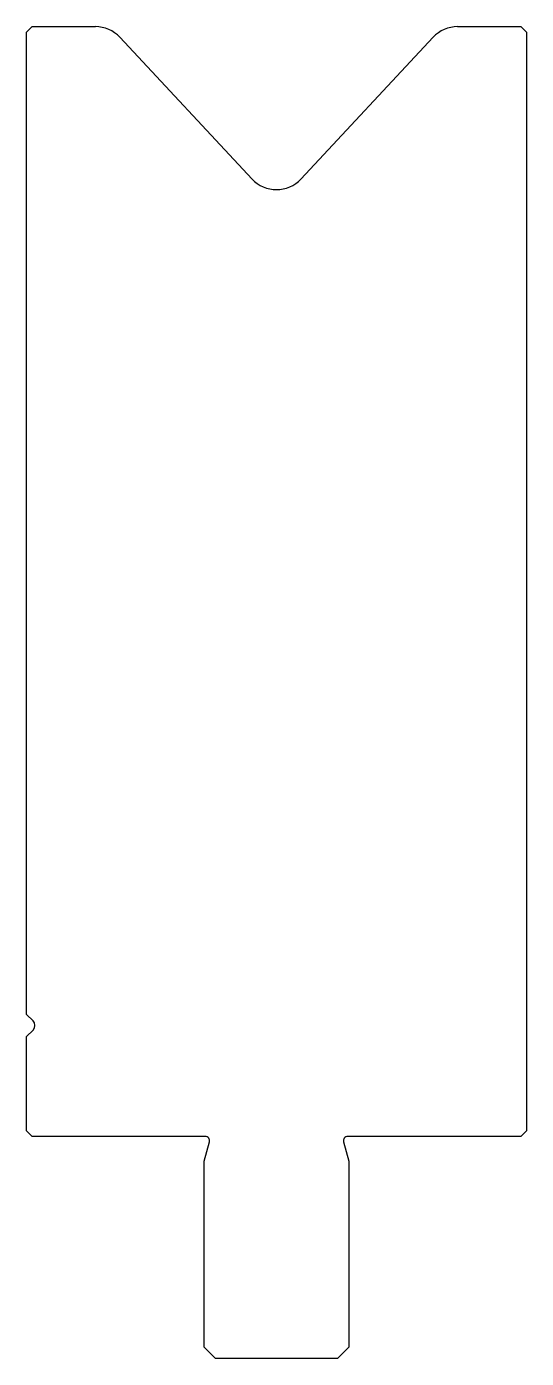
# Model space of a CAD drawing. Header units: metres. Extents: x -19 to 26, y -61 to 59.
import ezdxf

# ---------------------------------------------------------------- set-up
doc = ezdxf.new("R2010")
doc.units = ezdxf.units.M

msp = doc.modelspace()

# ---------------------------------------------------------------- linework, layer by layer
for p, q in [((-18.79159, 59.042741), (-19.29159, 58.542741)), ((-18.79159, 59.042741), (-13.096027, 59.042741)), ((19.512847, 59.042741), (25.20841, 59.042741)), ((25.70841, 58.542741), (25.20841, 59.042741)), ((-19.29159, -29.957259), (-19.29159, 58.542741)), ((-10.901966, 58.088736), (1.014349, 45.310052)), ((5.402471, 45.310052), (17.318786, 58.088736)), ((25.70841, 58.542741), (25.70841, -40.457259)), ((-18.715854, -30.532995), (-19.29159, -29.957259)), ((-19.29159, -31.957259), (-18.715854, -31.381524)), ((-19.29159, -40.457259), (-19.29159, -31.957259)), ((-19.29159, -40.457259), (-18.79159, -40.957259)), ((25.20841, -40.957259), (25.70841, -40.457259)), ((-3.21159, -40.957259), (-18.79159, -40.957259)), ((-3.29159, -43.201305), (-2.82522, -41.460787)), ((9.24204, -41.460787), (9.70841, -43.201305)), ((25.20841, -40.957259), (9.62841, -40.957259)), ((-3.29159, -59.957259), (-3.29159, -43.201305)), ((9.70841, -43.201305), (9.70841, -59.957259)), ((-3.29159, -59.957259), (-2.29159, -60.957259)), ((8.70841, -60.957259), (9.70841, -59.957259)), ((8.70841, -60.957259), (-2.29159, -60.957259))]:
    msp.add_line(p, q)
for centre, radius, start, end in [((-13.096027, 56.042741), 3, 43, 90), ((19.512847, 56.042741), 3, 90, 137), ((3.20841, 47.356047), 3, 223, 317), ((-19.140118, -30.957259), 0.6, 315, 45), ((-3.21159, -41.357259), 0.4, 345, 90), ((9.62841, -41.357259), 0.4, 90, 195)]:
    msp.add_arc(centre, radius, start, end)

doc.saveas('drawing.dxf')
